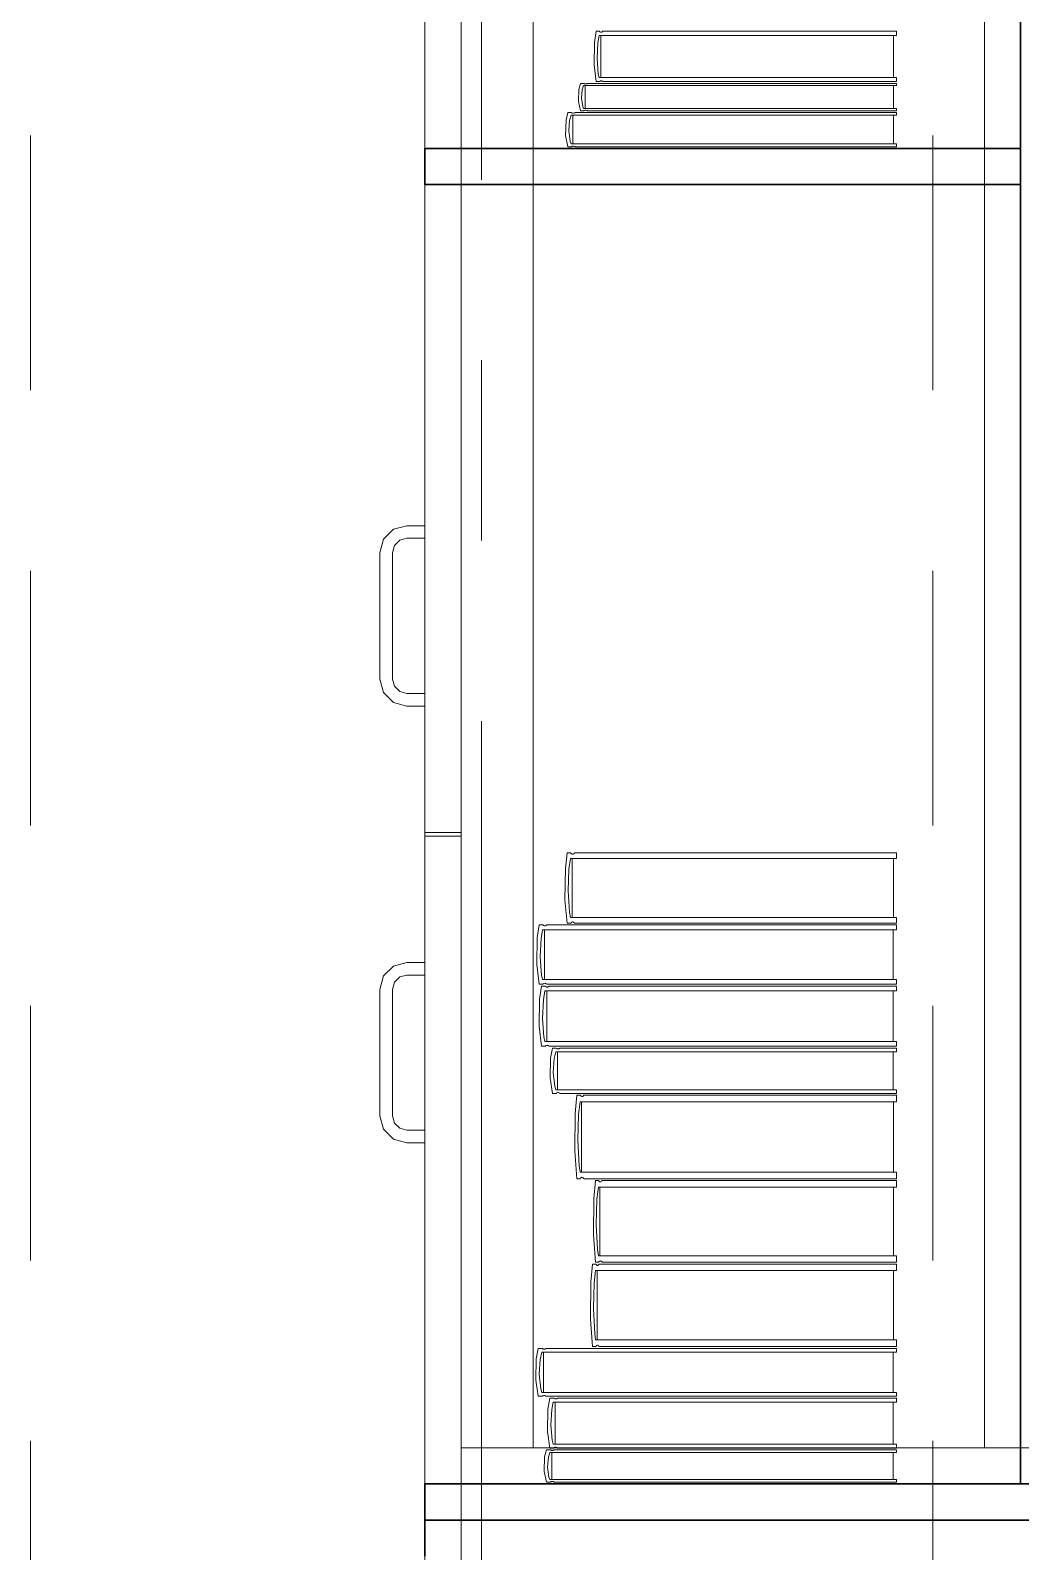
# Model space of a CAD drawing. Header units: inches. Extents: x -38 to 5698, y -33 to 92.
# Drawn here: x 293.57 to 294.119, y 14.29 to 15.133 of the extents above; entities that cross this region are included whole.
import ezdxf

# ---------------------------------------------------------------- set-up
doc = ezdxf.new("R2010")
doc.units = ezdxf.units.IN
doc.header["$MEASUREMENT"] = 0
doc.set_wipeout_variables(frame=1)
for name, pattern in [('Hidden Line', [0.195611, 0.141111, -0.0545]), ('Punto & Raya', [0.65, 0.5, -0.075, 0, -0.075]), ('Wipeout_Contour', [1, 0, -1])]:
    doc.linetypes.add(name, pattern=pattern)
for name, color, linetype in [('02 _ ARQ _ ALB _ Ejes Generales', 7, 'Continuous'), ('08 _ STR _ EXT _ 09 Vigas', 7, 'Continuous'), ('Interior - Mobiliario', 7, 'Continuous')]:
    doc.layers.add(name, color=color, linetype=linetype)

msp = doc.modelspace()

# ---------------------------------------------------------------- linework, layer by layer
at = {"layer": '08 _ STR _ EXT _ 09 Vigas', "color": 251, "linetype": 'Hidden Line', "lineweight": 13}
msp.add_line((293.57002, 7.7), (293.57002, 16.9), dxfattribs=at)
at = {"layer": 'Interior - Mobiliario', "color": 175, "linetype": 'Continuous', "lineweight": 13}
for p, q in [((293.8086, 15.78729), (293.8086, 14.32729)), ((294.1186, 14.32729), (294.1186, 15.78729)), ((293.88346, 15.13225), (293.88255, 15.12613)), ((293.88527, 15.13225), (293.88346, 15.13225)), ((293.88536, 15.13214), (293.88527, 15.13225)), ((293.88557, 15.13197), (293.88536, 15.13214)), ((293.8858, 15.13185), (293.88557, 15.13197)), ((293.88604, 15.13179), (293.8858, 15.13185)), ((293.88629, 15.13178), (293.88604, 15.13179)), ((293.88653, 15.13183), (293.88629, 15.13178)), ((293.88676, 15.13194), (293.88653, 15.13183)), ((293.88698, 15.1321), (293.88676, 15.13194)), ((293.88711, 15.13225), (293.88698, 15.1321)), ((294.04994, 15.13225), (293.88711, 15.13225)), ((294.04994, 15.13002), (294.04994, 15.13225)), ((293.88255, 15.12613), (293.88234, 15.11367)), ((293.88394, 15.11726), (293.88436, 15.12584)), ((293.88436, 15.12584), (293.88513, 15.13002)), ((293.88513, 15.13002), (294.04994, 15.13002)), ((293.88596, 15.13002), (293.88596, 15.1066)), ((294.04828, 15.1066), (294.04828, 15.13002)), ((293.88463, 15.10871), (293.88394, 15.11726)), ((293.88234, 15.11367), (293.88346, 15.10437)), ((293.88513, 15.1066), (293.88463, 15.10871)), ((294.04994, 15.1066), (293.88513, 15.1066)), ((294.04994, 15.10437), (294.04994, 15.1066)), ((293.87382, 15.10005), (293.8736, 15.09329)), ((293.87478, 15.10337), (293.87382, 15.10005)), ((293.87668, 15.10337), (293.87478, 15.10337)), ((293.87528, 15.09524), (293.87572, 15.09989)), ((293.87572, 15.09989), (293.87653, 15.10216)), ((293.87653, 15.10216), (294.04994, 15.10216)), ((293.87678, 15.10331), (293.87668, 15.10337)), ((293.877, 15.10322), (293.87678, 15.10331)), ((293.87724, 15.10315), (293.877, 15.10322)), ((293.87749, 15.10312), (293.87724, 15.10315)), ((293.8774, 15.10216), (293.8774, 15.08945)), ((293.87775, 15.10311), (293.87749, 15.10312)), ((293.87801, 15.10314), (293.87775, 15.10311)), ((293.87825, 15.1032), (293.87801, 15.10314)), ((293.87848, 15.10329), (293.87825, 15.1032)), ((293.87862, 15.10337), (293.87848, 15.10329)), ((294.04994, 15.10337), (293.87862, 15.10337)), ((293.88346, 15.10437), (293.88527, 15.10437)), ((293.88527, 15.10437), (293.88541, 15.10452)), ((293.88541, 15.10452), (293.88562, 15.10468)), ((293.88562, 15.10468), (293.88586, 15.10478)), ((293.88586, 15.10478), (293.8861, 15.10483)), ((293.8861, 15.10483), (293.88634, 15.10483)), ((293.88634, 15.10483), (293.88658, 15.10476)), ((293.88658, 15.10476), (293.88681, 15.10465)), ((293.88681, 15.10465), (293.88702, 15.10448)), ((293.88702, 15.10448), (293.88711, 15.10437)), ((293.88711, 15.10437), (294.04994, 15.10437)), ((294.04819, 15.08945), (294.04819, 15.10216)), ((294.04994, 15.10216), (294.04994, 15.10337)), ((293.8736, 15.09329), (293.87478, 15.08824)), ((293.87601, 15.0906), (293.87528, 15.09524)), ((293.87653, 15.08945), (293.87601, 15.0906)), ((294.04994, 15.08945), (293.87653, 15.08945)), ((294.04994, 15.08824), (294.04994, 15.08945)), ((293.86676, 15.08309), (293.86654, 15.07461)), ((293.86776, 15.08724), (293.86676, 15.08309)), ((293.86974, 15.08724), (293.86776, 15.08724)), ((293.86828, 15.07706), (293.86874, 15.08289)), ((293.86874, 15.08289), (293.86958, 15.08572)), ((293.86958, 15.08572), (294.04994, 15.08572)), ((293.86984, 15.08717), (293.86974, 15.08724)), ((293.87007, 15.08705), (293.86984, 15.08717)), ((293.87032, 15.08697), (293.87007, 15.08705)), ((293.87059, 15.08693), (293.87032, 15.08697)), ((293.87085, 15.08692), (293.87059, 15.08693)), ((293.87112, 15.08696), (293.87085, 15.08692)), ((293.87137, 15.08703), (293.87112, 15.08696)), ((293.87161, 15.08714), (293.87137, 15.08703)), ((293.87176, 15.08724), (293.87161, 15.08714)), ((294.04994, 15.08724), (293.87176, 15.08724)), ((293.87478, 15.08824), (293.87668, 15.08824)), ((293.87668, 15.08824), (293.87683, 15.08832)), ((293.87683, 15.08832), (293.87705, 15.08841)), ((293.87705, 15.08841), (293.8773, 15.08847)), ((293.8773, 15.08847), (293.87755, 15.08849)), ((293.87755, 15.08849), (293.87781, 15.08849)), ((293.87781, 15.08849), (293.87806, 15.08846)), ((293.87806, 15.08846), (293.8783, 15.08839)), ((293.8783, 15.08839), (293.87852, 15.0883)), ((293.87852, 15.0883), (293.87862, 15.08824)), ((293.87862, 15.08824), (294.04994, 15.08824)), ((294.04994, 15.08572), (294.04994, 15.08724)), ((293.76561, 14.85079), (293.7711, 14.85628)), ((293.7711, 14.85628), (293.7786, 14.85829)), ((293.7786, 14.85829), (293.7886, 14.85829)), ((293.7886, 14.85829), (293.7886, 14.85129)), ((293.7636, 14.84329), (293.76561, 14.85079)), ((293.77167, 14.84729), (293.7706, 14.84329)), ((293.7746, 14.85022), (293.77167, 14.84729)), ((293.7786, 14.85129), (293.7746, 14.85022)), ((293.7886, 14.85129), (293.7786, 14.85129)), ((293.7636, 14.77329), (293.7636, 14.84329)), ((293.7706, 14.84329), (293.7706, 14.77329)), ((293.76561, 14.76579), (293.7636, 14.77329)), ((293.7706, 14.77329), (293.77167, 14.76929)), ((293.77167, 14.76929), (293.7746, 14.76637)), ((293.7711, 14.7603), (293.76561, 14.76579)), ((293.7786, 14.75829), (293.7711, 14.7603)), ((293.7746, 14.76637), (293.7786, 14.76529)), ((293.7786, 14.76529), (293.7886, 14.76529)), ((293.7886, 14.76529), (293.7886, 14.75829)), ((293.7886, 14.75829), (293.7786, 14.75829)), ((293.7886, 14.68829), (293.8086, 14.68829)), ((293.7886, 14.68629), (293.8086, 14.68629)), ((293.86741, 14.67692), (293.86641, 14.66839)), ((293.8694, 14.67692), (293.86741, 14.67692)), ((293.8695, 14.67677), (293.8694, 14.67692)), ((293.86973, 14.67653), (293.8695, 14.67677)), ((293.86998, 14.67637), (293.86973, 14.67653)), ((293.87024, 14.67628), (293.86998, 14.67637)), ((293.87051, 14.67627), (293.87024, 14.67628)), ((293.87078, 14.67634), (293.87051, 14.67627)), ((293.87103, 14.67649), (293.87078, 14.67634)), ((293.87127, 14.67671), (293.87103, 14.67649)), ((293.87142, 14.67692), (293.87127, 14.67671)), ((294.04994, 14.67692), (293.87142, 14.67692)), ((294.04994, 14.67381), (294.04994, 14.67692)), ((293.86641, 14.66839), (293.86619, 14.65101)), ((293.86793, 14.65602), (293.8684, 14.66799)), ((293.8684, 14.66799), (293.86924, 14.67381)), ((293.86924, 14.67381), (294.04994, 14.67381)), ((293.87015, 14.67381), (293.87015, 14.64116)), ((294.04812, 14.64116), (294.04812, 14.67381)), ((293.86619, 14.65101), (293.86741, 14.63805)), ((293.8687, 14.6441), (293.86793, 14.65602)), ((293.86924, 14.64116), (293.8687, 14.6441)), ((293.85183, 14.63705), (293.85075, 14.62984)), ((293.85398, 14.63705), (293.85183, 14.63705)), ((293.8529, 14.62949), (293.85381, 14.63442)), ((293.85381, 14.63442), (294.04994, 14.63442)), ((293.85409, 14.63692), (293.85398, 14.63705)), ((293.85434, 14.63672), (293.85409, 14.63692)), ((293.85462, 14.63658), (293.85434, 14.63672)), ((293.8549, 14.63651), (293.85462, 14.63658)), ((293.8548, 14.63442), (293.8548, 14.60681)), ((293.8552, 14.6365), (293.8549, 14.63651)), ((293.85548, 14.63656), (293.8552, 14.6365)), ((293.85576, 14.63668), (293.85548, 14.63656)), ((293.85602, 14.63687), (293.85576, 14.63668)), ((293.85618, 14.63705), (293.85602, 14.63687)), ((294.04994, 14.63705), (293.85618, 14.63705)), ((293.86741, 14.63805), (293.8694, 14.63805)), ((294.04994, 14.64116), (293.86924, 14.64116)), ((293.8694, 14.63805), (293.86955, 14.63826)), ((293.86955, 14.63826), (293.86978, 14.63848)), ((293.86978, 14.63848), (293.87004, 14.63863)), ((293.87004, 14.63863), (293.8703, 14.6387)), ((293.8703, 14.6387), (293.87057, 14.63869)), ((293.87057, 14.63869), (293.87083, 14.6386)), ((293.87083, 14.6386), (293.87109, 14.63843)), ((293.87109, 14.63843), (293.87132, 14.6382)), ((293.87132, 14.6382), (293.87142, 14.63805)), ((293.87142, 14.63805), (294.04994, 14.63805)), ((294.04796, 14.60681), (294.04796, 14.63442)), ((294.04994, 14.63805), (294.04994, 14.64116)), ((294.04994, 14.63442), (294.04994, 14.63705)), ((293.85075, 14.62984), (293.8505, 14.61514)), ((293.8524, 14.61938), (293.8529, 14.62949)), ((293.85322, 14.6093), (293.8524, 14.61938)), ((293.76561, 14.60879), (293.7636, 14.60129)), ((293.7711, 14.61428), (293.76561, 14.60879)), ((293.7786, 14.61629), (293.7711, 14.61428)), ((293.7746, 14.60822), (293.7786, 14.60929)), ((293.7886, 14.61629), (293.7786, 14.61629)), ((293.7786, 14.60929), (293.7886, 14.60929)), ((293.7886, 14.60929), (293.7886, 14.61629)), ((293.8505, 14.61514), (293.85183, 14.60418)), ((293.85381, 14.60681), (293.85322, 14.6093)), ((293.7636, 14.60129), (293.7636, 14.53129)), ((293.7706, 14.60129), (293.77167, 14.60529)), ((293.7706, 14.53129), (293.7706, 14.60129)), ((293.77167, 14.60529), (293.7746, 14.60822)), ((293.85183, 14.60418), (293.85398, 14.60418)), ((293.85314, 14.60318), (293.85206, 14.59585)), ((293.85528, 14.60318), (293.85314, 14.60318)), ((294.04994, 14.60681), (293.85381, 14.60681)), ((293.85398, 14.60418), (293.85415, 14.60435)), ((293.85415, 14.60435), (293.8544, 14.60454)), ((293.8542, 14.5955), (293.85511, 14.60051)), ((293.8544, 14.60454), (293.85468, 14.60467)), ((293.85468, 14.60467), (293.85497, 14.60473)), ((293.85497, 14.60473), (293.85526, 14.60472)), ((293.85511, 14.60051), (294.04994, 14.60051)), ((293.85526, 14.60472), (293.85555, 14.60464)), ((293.85539, 14.60305), (293.85528, 14.60318)), ((293.85564, 14.60284), (293.85539, 14.60305)), ((293.85555, 14.60464), (293.85582, 14.6045)), ((293.85591, 14.6027), (293.85564, 14.60284)), ((293.85582, 14.6045), (293.85607, 14.60431)), ((293.85619, 14.60263), (293.85591, 14.6027)), ((293.85607, 14.60431), (293.85618, 14.60418)), ((293.85609, 14.60051), (293.85609, 14.57245)), ((293.85618, 14.60418), (294.04994, 14.60418)), ((293.85648, 14.60262), (293.85619, 14.60263)), ((293.85677, 14.60268), (293.85648, 14.60262)), ((293.85704, 14.60281), (293.85677, 14.60268)), ((293.8573, 14.603), (293.85704, 14.60281)), ((293.85746, 14.60318), (293.8573, 14.603)), ((294.04994, 14.60318), (293.85746, 14.60318)), ((294.04797, 14.57245), (294.04797, 14.60051)), ((294.04994, 14.60418), (294.04994, 14.60681)), ((294.04994, 14.60051), (294.04994, 14.60318)), ((293.85206, 14.59585), (293.85182, 14.58092)), ((293.8537, 14.58523), (293.8542, 14.5955)), ((293.85452, 14.57499), (293.8537, 14.58523)), ((293.85182, 14.58092), (293.85314, 14.56978)), ((293.85511, 14.57245), (293.85452, 14.57499)), ((293.85314, 14.56978), (293.85528, 14.56978)), ((294.04994, 14.57245), (293.85511, 14.57245)), ((293.85528, 14.56978), (293.85544, 14.56996)), ((293.85544, 14.56996), (293.8557, 14.57015)), ((293.8557, 14.57015), (293.85597, 14.57028)), ((293.85597, 14.57028), (293.85626, 14.57034)), ((293.85626, 14.57034), (293.85655, 14.57033)), ((293.85655, 14.57033), (293.85683, 14.57026)), ((293.85683, 14.57026), (293.8571, 14.57011)), ((293.8571, 14.57011), (293.85735, 14.56991)), ((293.85735, 14.56991), (293.85746, 14.56978)), ((293.85746, 14.56978), (294.04994, 14.56978)), ((293.85918, 14.56878), (293.85814, 14.56329)), ((293.86126, 14.56878), (293.85918, 14.56878)), ((293.86021, 14.56302), (293.86109, 14.56678)), ((293.86109, 14.56678), (294.04994, 14.56678)), ((293.86136, 14.56868), (293.86126, 14.56878)), ((293.8616, 14.56853), (293.86136, 14.56868)), ((293.86187, 14.56843), (293.8616, 14.56853)), ((293.86214, 14.56837), (293.86187, 14.56843)), ((293.86204, 14.56678), (293.86204, 14.54573)), ((293.86242, 14.56836), (293.86214, 14.56837)), ((293.8627, 14.56841), (293.86242, 14.56836)), ((293.86297, 14.5685), (293.8627, 14.56841)), ((293.86321, 14.56865), (293.86297, 14.5685)), ((293.86337, 14.56878), (293.86321, 14.56865)), ((294.04994, 14.56878), (293.86337, 14.56878)), ((294.04803, 14.54573), (294.04803, 14.56678)), ((294.04994, 14.56978), (294.04994, 14.57245)), ((294.04994, 14.56678), (294.04994, 14.56878)), ((293.85814, 14.56329), (293.8579, 14.55208)), ((293.85973, 14.55531), (293.86021, 14.56302)), ((293.8579, 14.55208), (293.85918, 14.54372)), ((293.86053, 14.54763), (293.85973, 14.55531)), ((293.85918, 14.54372), (293.86126, 14.54372)), ((293.86109, 14.54573), (293.86053, 14.54763)), ((294.04994, 14.54573), (293.86109, 14.54573)), ((293.86126, 14.54372), (293.86141, 14.54386)), ((293.86141, 14.54386), (293.86166, 14.544)), ((293.86166, 14.544), (293.86193, 14.5441)), ((293.86193, 14.5441), (293.8622, 14.54414)), ((293.8622, 14.54414), (293.86249, 14.54414)), ((293.86249, 14.54414), (293.86276, 14.54408)), ((293.86276, 14.54408), (293.86302, 14.54397)), ((293.86302, 14.54397), (293.86326, 14.54382)), ((293.86326, 14.54382), (293.86337, 14.54372)), ((293.86337, 14.54372), (294.04994, 14.54372)), ((293.87275, 14.54272), (293.87178, 14.53257)), ((293.87467, 14.54272), (293.87275, 14.54272)), ((293.87477, 14.54254), (293.87467, 14.54272)), ((293.875, 14.54226), (293.87477, 14.54254)), ((293.87524, 14.54207), (293.875, 14.54226)), ((293.8755, 14.54196), (293.87524, 14.54207)), ((293.87576, 14.54195), (293.8755, 14.54196)), ((293.87602, 14.54203), (293.87576, 14.54195)), ((293.87626, 14.54221), (293.87602, 14.54203)), ((293.87649, 14.54247), (293.87626, 14.54221)), ((293.87664, 14.54272), (293.87649, 14.54247)), ((294.04994, 14.54272), (293.87664, 14.54272)), ((294.04994, 14.54372), (294.04994, 14.54573)), ((294.04994, 14.53902), (294.04994, 14.54272)), ((293.87178, 14.53257), (293.87156, 14.51186)), ((293.87371, 14.53208), (293.87452, 14.53902)), ((293.87452, 14.53902), (294.04994, 14.53902)), ((293.87541, 14.53902), (293.87541, 14.50012)), ((294.04817, 14.50012), (294.04817, 14.53902)), ((293.7636, 14.53129), (293.76561, 14.52379)), ((293.77167, 14.52729), (293.7706, 14.53129)), ((293.7746, 14.52437), (293.77167, 14.52729)), ((293.7786, 14.52329), (293.7746, 14.52437)), ((293.87325, 14.51783), (293.87371, 14.53208)), ((293.76561, 14.52379), (293.7711, 14.5183)), ((293.7711, 14.5183), (293.7786, 14.51629)), ((293.7886, 14.52329), (293.7786, 14.52329)), ((293.7786, 14.51629), (293.7886, 14.51629)), ((293.7886, 14.51629), (293.7886, 14.52329)), ((293.87399, 14.50363), (293.87325, 14.51783)), ((293.87156, 14.51186), (293.87275, 14.49641)), ((293.87452, 14.50012), (293.87399, 14.50363)), ((294.04994, 14.50012), (293.87452, 14.50012)), ((294.04994, 14.49641), (294.04994, 14.50012)), ((293.87275, 14.49641), (293.87467, 14.49641)), ((293.87467, 14.49641), (293.87482, 14.49666)), ((293.87482, 14.49666), (293.87505, 14.49693)), ((293.87505, 14.49693), (293.8753, 14.4971)), ((293.8753, 14.4971), (293.87555, 14.49719)), ((293.87555, 14.49719), (293.87582, 14.49718)), ((293.87582, 14.49718), (293.87607, 14.49707)), ((293.87607, 14.49707), (293.87631, 14.49688)), ((293.87631, 14.49688), (293.87654, 14.49659)), ((293.87654, 14.49659), (293.87664, 14.49641)), ((293.87664, 14.49641), (294.04994, 14.49641)), ((293.88302, 14.49541), (293.88211, 14.48548)), ((293.88483, 14.49541), (293.88302, 14.49541)), ((293.88392, 14.48501), (293.88469, 14.49179)), ((293.88469, 14.49179), (294.04994, 14.49179)), ((293.88493, 14.49524), (293.88483, 14.49541)), ((293.88514, 14.49496), (293.88493, 14.49524)), ((293.88537, 14.49477), (293.88514, 14.49496)), ((293.88561, 14.49467), (293.88537, 14.49477)), ((293.88552, 14.49179), (293.88552, 14.45375)), ((293.88586, 14.49466), (293.88561, 14.49467)), ((293.8861, 14.49474), (293.88586, 14.49466)), ((293.88633, 14.49491), (293.8861, 14.49474)), ((293.88655, 14.49517), (293.88633, 14.49491)), ((293.88668, 14.49541), (293.88655, 14.49517)), ((294.04994, 14.49541), (293.88668, 14.49541)), ((294.04827, 14.45375), (294.04827, 14.49179)), ((294.04994, 14.49179), (294.04994, 14.49541)), ((293.88211, 14.48548), (293.8819, 14.46523)), ((293.8835, 14.47107), (293.88392, 14.48501)), ((293.8819, 14.46523), (293.88302, 14.45013)), ((293.88419, 14.45719), (293.8835, 14.47107)), ((293.88469, 14.45375), (293.88419, 14.45719)), ((293.88145, 14.44913), (293.88053, 14.4391)), ((293.88328, 14.44913), (293.88145, 14.44913)), ((293.88302, 14.45013), (293.88483, 14.45013)), ((293.88338, 14.44895), (293.88328, 14.44913)), ((293.88359, 14.44867), (293.88338, 14.44895)), ((293.88382, 14.44848), (293.88359, 14.44867)), ((293.88406, 14.44838), (293.88382, 14.44848)), ((293.88431, 14.44837), (293.88406, 14.44838)), ((293.88456, 14.44845), (293.88431, 14.44837)), ((293.88479, 14.44862), (293.88456, 14.44845)), ((294.04994, 14.45375), (293.88469, 14.45375)), ((293.88501, 14.44889), (293.88479, 14.44862)), ((293.88483, 14.45013), (293.88497, 14.45037)), ((293.88497, 14.45037), (293.88519, 14.45063)), ((293.88515, 14.44913), (293.88501, 14.44889)), ((294.04994, 14.44913), (293.88515, 14.44913)), ((293.88519, 14.45063), (293.88542, 14.4508)), ((293.88542, 14.4508), (293.88566, 14.45089)), ((293.88566, 14.45089), (293.88591, 14.45088)), ((293.88591, 14.45088), (293.88615, 14.45077)), ((293.88615, 14.45077), (293.88638, 14.45058)), ((293.88638, 14.45058), (293.88659, 14.45031)), ((293.88659, 14.45031), (293.88668, 14.45013)), ((293.88668, 14.45013), (294.04994, 14.45013)), ((294.04994, 14.45013), (294.04994, 14.45375)), ((294.04994, 14.44547), (294.04994, 14.44913)), ((293.88236, 14.43862), (293.88314, 14.44547)), ((293.88314, 14.44547), (294.04994, 14.44547)), ((293.88398, 14.44547), (293.88398, 14.40706)), ((294.04826, 14.40706), (294.04826, 14.44547)), ((293.88053, 14.4391), (293.88032, 14.41865)), ((293.88193, 14.42455), (293.88236, 14.43862)), ((293.88264, 14.41053), (293.88193, 14.42455)), ((293.88032, 14.41865), (293.88145, 14.4034)), ((293.88314, 14.40706), (293.88264, 14.41053)), ((294.04994, 14.40706), (293.88314, 14.40706)), ((294.04994, 14.4034), (294.04994, 14.40706)), ((293.85137, 14.4024), (293.85028, 14.39658)), ((293.85353, 14.4024), (293.85137, 14.4024)), ((293.85244, 14.3963), (293.85335, 14.40028)), ((293.85335, 14.40028), (294.04994, 14.40028)), ((293.85364, 14.4023), (293.85353, 14.4024)), ((293.85389, 14.40214), (293.85364, 14.4023)), ((293.85416, 14.40203), (293.85389, 14.40214)), ((293.85445, 14.40196), (293.85416, 14.40203)), ((293.85435, 14.40028), (293.85435, 14.37796)), ((293.85474, 14.40196), (293.85445, 14.40196)), ((293.85503, 14.40201), (293.85474, 14.40196)), ((293.85531, 14.40211), (293.85503, 14.40201)), ((293.85556, 14.40226), (293.85531, 14.40211)), ((293.85572, 14.4024), (293.85556, 14.40226)), ((294.04994, 14.4024), (293.85572, 14.4024)), ((293.88145, 14.4034), (293.88328, 14.4034)), ((293.88328, 14.4034), (293.88342, 14.40365)), ((293.88342, 14.40365), (293.88364, 14.40391)), ((293.88364, 14.40391), (293.88387, 14.40408)), ((293.88387, 14.40408), (293.88412, 14.40417)), ((293.88412, 14.40417), (293.88437, 14.40416)), ((293.88437, 14.40416), (293.88461, 14.40405)), ((293.88461, 14.40405), (293.88484, 14.40386)), ((293.88484, 14.40386), (293.88506, 14.40358)), ((293.88506, 14.40358), (293.88515, 14.4034)), ((293.88515, 14.4034), (294.04994, 14.4034)), ((294.04796, 14.37796), (294.04796, 14.40028)), ((294.04994, 14.40028), (294.04994, 14.4024)), ((293.85028, 14.39658), (293.85003, 14.38469)), ((293.85193, 14.38812), (293.85244, 14.3963)), ((293.85003, 14.38469), (293.85137, 14.37583)), ((293.85276, 14.37997), (293.85193, 14.38812)), ((293.85137, 14.37583), (293.85353, 14.37583)), ((293.85335, 14.37796), (293.85276, 14.37997)), ((294.04994, 14.37796), (293.85335, 14.37796)), ((293.85353, 14.37583), (293.85369, 14.37597)), ((293.85369, 14.37597), (293.85395, 14.37613)), ((293.85395, 14.37613), (293.85422, 14.37623)), ((293.85422, 14.37623), (293.85451, 14.37628)), ((293.85451, 14.37628), (293.8548, 14.37627)), ((293.8548, 14.37627), (293.85509, 14.37621)), ((293.85509, 14.37621), (293.85536, 14.3761)), ((293.85536, 14.3761), (293.85561, 14.37594)), ((293.85561, 14.37594), (293.85572, 14.37583)), ((293.85572, 14.37583), (294.04994, 14.37583)), ((293.85778, 14.37483), (293.85673, 14.36876)), ((293.85987, 14.37483), (293.85778, 14.37483)), ((293.85882, 14.36848), (293.85971, 14.37262)), ((293.85971, 14.37262), (294.04994, 14.37262)), ((293.85998, 14.37473), (293.85987, 14.37483)), ((293.86022, 14.37456), (293.85998, 14.37473)), ((293.86049, 14.37444), (293.86022, 14.37456)), ((293.86076, 14.37438), (293.86049, 14.37444)), ((293.86067, 14.37262), (293.86067, 14.34938)), ((293.86105, 14.37437), (293.86076, 14.37438)), ((293.86133, 14.37442), (293.86105, 14.37437)), ((293.8616, 14.37453), (293.86133, 14.37442)), ((293.86184, 14.37468), (293.8616, 14.37453)), ((293.862, 14.37483), (293.86184, 14.37468)), ((294.04994, 14.37483), (293.862, 14.37483)), ((294.04802, 14.34938), (294.04802, 14.37262)), ((294.04994, 14.37583), (294.04994, 14.37796)), ((294.04994, 14.37262), (294.04994, 14.37483)), ((293.85673, 14.36876), (293.85649, 14.35639)), ((293.85833, 14.35996), (293.85882, 14.36848)), ((293.85649, 14.35639), (293.85778, 14.34716)), ((293.85914, 14.35148), (293.85833, 14.35996)), ((293.8086, 14.34729), (293.8486, 14.34729)), ((293.8486, 14.34729), (294.0986, 14.34729)), ((293.85778, 14.34716), (293.85987, 14.34716)), ((293.85971, 14.34938), (293.85914, 14.35148)), ((294.04994, 14.34938), (293.85971, 14.34938)), ((293.85987, 14.34716), (293.86003, 14.34731)), ((293.86003, 14.34731), (293.86028, 14.34747)), ((293.86028, 14.34747), (293.86055, 14.34758)), ((293.86055, 14.34758), (293.86083, 14.34763)), ((293.86083, 14.34763), (293.86111, 14.34762)), ((293.86111, 14.34762), (293.86139, 14.34756)), ((293.86139, 14.34756), (293.86165, 14.34744)), ((293.86165, 14.34744), (293.86189, 14.34727)), ((293.86189, 14.34727), (293.862, 14.34716)), ((293.862, 14.34716), (294.04994, 14.34716)), ((294.04994, 14.34716), (294.04994, 14.34938)), ((294.0986, 14.34729), (294.1386, 14.34729)), ((293.85488, 14.34224), (293.85464, 14.33425)), ((293.85594, 14.34616), (293.85488, 14.34224)), ((293.85805, 14.34616), (293.85594, 14.34616)), ((293.8565, 14.33656), (293.85699, 14.34206)), ((293.85699, 14.34206), (293.85788, 14.34473)), ((293.85788, 14.34473), (294.04994, 14.34473)), ((293.85816, 14.34609), (293.85805, 14.34616)), ((293.8584, 14.34599), (293.85816, 14.34609)), ((293.85867, 14.34591), (293.8584, 14.34599)), ((293.85895, 14.34587), (293.85867, 14.34591)), ((293.85924, 14.34586), (293.85895, 14.34587)), ((293.85952, 14.3459), (293.85924, 14.34586)), ((293.85979, 14.34597), (293.85952, 14.3459)), ((293.86004, 14.34607), (293.85979, 14.34597)), ((293.8602, 14.34616), (293.86004, 14.34607)), ((294.04994, 14.34616), (293.8602, 14.34616)), ((294.04994, 14.34473), (294.04994, 14.34616)), ((293.8086, 14.32729), (294.1186, 14.32729)), ((294.1186, 14.32729), (294.1386, 14.32729))]:
    msp.add_line(p, q, dxfattribs=at)
at = {"layer": 'Interior - Mobiliario', "color": 175, "linetype": 'Continuous', "lineweight": 30}
msp.add_line((294.1186, 14.32729), (294.1386, 14.32729), dxfattribs=at)

# ---------------------------------------------------------------- wipeouts: each hides what was drawn before it
at = {"color": 254, "linetype": 'Wipeout_Contour', "lineweight": 0, "ltscale": 9714.731071}
msp.add_wipeout([(293.7886, 14.28729), (294.1386, 14.28729), (294.1386, 14.30729), (293.7886, 14.30729)], dxfattribs=at).dxf.layer = 'Interior - Mobiliario'

# ---------------------------------------------------------------- next in the draw order: linework, layer by layer
at = {"layer": 'Interior - Mobiliario', "color": 175, "linetype": 'Continuous', "lineweight": 30}
for q in [(294.1386, 14.30729), (293.7886, 14.28729)]:
    msp.add_line((293.7886, 14.30729), q, dxfattribs=at)
at = {"layer": 'Interior - Mobiliario', "color": 175, "linetype": 'Continuous', "lineweight": 13}
for p, q in [((293.7886, 14.28729), (293.7886, 14.30729)), ((293.7886, 14.30729), (294.1386, 14.30729)), ((293.7886, 14.30729), (293.7886, 12.80729)), ((294.1386, 14.30729), (293.7886, 14.30729)), ((293.8086, 14.26729), (293.8086, 14.30729)), ((293.8086, 14.30729), (294.1386, 14.30729))]:
    msp.add_line(p, q, dxfattribs=at)

# ---------------------------------------------------------------- next in the draw order: wipeouts: each hides what was drawn before it
at = {"color": 254, "linetype": 'Wipeout_Contour', "lineweight": 0, "ltscale": 9714.709443}
msp.add_wipeout([(293.7886, 15.06729), (293.7886, 15.04729), (294.1186, 15.04729), (294.1186, 15.06729)], dxfattribs=at).dxf.layer = 'Interior - Mobiliario'

# ---------------------------------------------------------------- next in the draw order: linework, layer by layer
at = {"layer": 'Interior - Mobiliario', "color": 175, "linetype": 'Continuous', "lineweight": 30}
for p, q in [((294.1186, 14.32729), (294.1186, 15.78729)), ((293.7886, 15.06729), (294.1186, 15.06729)), ((293.7886, 15.04729), (293.7886, 15.06729)), ((294.1186, 15.04729), (294.1186, 15.06729)), ((293.7886, 15.04729), (294.1186, 15.04729))]:
    msp.add_line(p, q, dxfattribs=at)
at = {"layer": 'Interior - Mobiliario', "color": 175, "linetype": 'Continuous', "lineweight": 13}
for p, q in [((294.1186, 15.78729), (294.1186, 14.32729)), ((293.8086, 15.76729), (293.8086, 14.34729)), ((293.8486, 14.34729), (293.8486, 15.76729)), ((294.0986, 15.76729), (294.0986, 14.34729)), ((293.7886, 15.06729), (293.7886, 15.42629)), ((293.8086, 15.06729), (293.8086, 15.42629)), ((293.87049, 15.08572), (293.87049, 15.06981)), ((294.04812, 15.06981), (294.04812, 15.08572)), ((293.86654, 15.07461), (293.86776, 15.06829)), ((293.86904, 15.07125), (293.86828, 15.07706)), ((294.1186, 15.06729), (293.7886, 15.06729)), ((293.7886, 15.06729), (293.7886, 15.04729)), ((294.1186, 15.06729), (293.7886, 15.06729)), ((293.7886, 15.06729), (293.7886, 15.04729)), ((293.7886, 15.06729), (293.8086, 15.06729)), ((293.86776, 15.06829), (293.86974, 15.06829)), ((293.86958, 15.06981), (293.86904, 15.07125)), ((294.04994, 15.06981), (293.86958, 15.06981)), ((293.86974, 15.06829), (293.86989, 15.0684)), ((293.86989, 15.0684), (293.87013, 15.0685)), ((293.87013, 15.0685), (293.87038, 15.06858)), ((293.87038, 15.06858), (293.87064, 15.06861)), ((293.87064, 15.06861), (293.87091, 15.06861)), ((293.87091, 15.06861), (293.87118, 15.06856)), ((293.87118, 15.06856), (293.87143, 15.06848)), ((293.87143, 15.06848), (293.87166, 15.06837)), ((293.87166, 15.06837), (293.87176, 15.06829)), ((293.87176, 15.06829), (294.04994, 15.06829)), ((294.04994, 15.06829), (294.04994, 15.06981)), ((294.1186, 15.04729), (294.1186, 15.06729)), ((294.1186, 15.04729), (294.1186, 15.06729)), ((293.7886, 15.04729), (294.1186, 15.04729)), ((293.7886, 15.04729), (294.1186, 15.04729)), ((293.7886, 15.04729), (293.7886, 14.68829)), ((293.7886, 15.04729), (293.8086, 15.04729)), ((293.8086, 15.04729), (293.8086, 14.68829))]:
    msp.add_line(p, q, dxfattribs=at)

# ---------------------------------------------------------------- next in the draw order: wipeouts: each hides what was drawn before it
at = {"color": 254, "linetype": 'Wipeout_Contour', "lineweight": 0, "ltscale": 9714.731542}
msp.add_wipeout([(293.7886, 14.32729), (293.7886, 14.30729), (294.1386, 14.30729), (294.1386, 14.32729)], dxfattribs=at).dxf.layer = 'Interior - Mobiliario'

# ---------------------------------------------------------------- next in the draw order: linework, layer by layer
at = {"layer": '02 _ ARQ _ ALB _ Ejes Generales', "color": 252, "linetype": 'Punto & Raya', "lineweight": 13}
msp.add_line((293.82002, 3.05001), (293.82002, 44.9), dxfattribs=at)
at = {"layer": '08 _ STR _ EXT _ 09 Vigas', "color": 251, "linetype": 'Hidden Line', "lineweight": 13}
msp.add_line((294.07002, 7.7), (294.07002, 16.9), dxfattribs=at)
at = {"layer": 'Interior - Mobiliario', "color": 175, "linetype": 'Continuous', "lineweight": 13}
for p, q in [((293.7886, 14.30729), (293.7886, 15.80729)), ((293.7886, 15.78729), (293.7886, 14.32729)), ((293.7886, 15.78729), (293.7886, 14.32729)), ((293.8086, 15.78729), (293.8086, 14.32729)), ((293.8086, 15.78729), (293.8086, 14.32729)), ((294.1186, 14.32729), (294.1186, 15.78729)), ((294.1186, 14.32729), (294.1186, 15.78729)), ((294.1186, 14.32729), (294.1186, 15.78729)), ((293.7886, 14.32729), (293.7886, 14.68629)), ((293.8086, 14.32729), (293.8086, 14.68629)), ((293.8086, 14.34729), (293.8086, 14.30729)), ((293.85885, 14.34473), (293.85885, 14.32972)), ((294.048, 14.32972), (294.048, 14.34473)), ((293.85464, 14.33425), (293.85594, 14.32829)), ((293.85731, 14.33108), (293.8565, 14.33656)), ((293.85788, 14.32972), (293.85731, 14.33108)), ((294.1386, 14.32729), (293.7886, 14.32729)), ((293.7886, 14.32729), (293.7886, 14.30729)), ((293.7886, 14.32729), (294.1386, 14.32729)), ((293.7886, 14.32729), (294.1186, 14.32729)), ((293.7886, 14.32729), (293.8086, 14.32729)), ((293.8086, 14.32729), (294.1186, 14.32729)), ((293.8086, 14.32729), (294.1186, 14.32729)), ((293.85594, 14.32829), (293.85805, 14.32829)), ((294.04994, 14.32972), (293.85788, 14.32972)), ((293.85805, 14.32829), (293.85821, 14.32839)), ((293.85821, 14.32839), (293.85846, 14.32849)), ((293.85846, 14.32849), (293.85873, 14.32856)), ((293.85873, 14.32856), (293.85901, 14.32859)), ((293.85901, 14.32859), (293.8593, 14.32859)), ((293.8593, 14.32859), (293.85958, 14.32855)), ((293.85958, 14.32855), (293.85985, 14.32847)), ((293.85985, 14.32847), (293.86009, 14.32836)), ((293.86009, 14.32836), (293.8602, 14.32829)), ((293.8602, 14.32829), (294.04994, 14.32829)), ((294.04994, 14.32829), (294.04994, 14.32972)), ((293.7886, 14.30729), (294.1386, 14.30729)), ((294.1386, 14.30729), (293.7886, 14.30729)), ((293.8086, 14.30729), (294.1386, 14.30729))]:
    msp.add_line(p, q, dxfattribs=at)
at = {"layer": 'Interior - Mobiliario', "color": 175, "linetype": 'Continuous', "lineweight": 30}
for p, q in [((293.7886, 14.32729), (294.1386, 14.32729)), ((293.7886, 14.30729), (293.7886, 14.32729)), ((293.7886, 14.30729), (294.1386, 14.30729))]:
    msp.add_line(p, q, dxfattribs=at)

doc.saveas('drawing.dxf')
